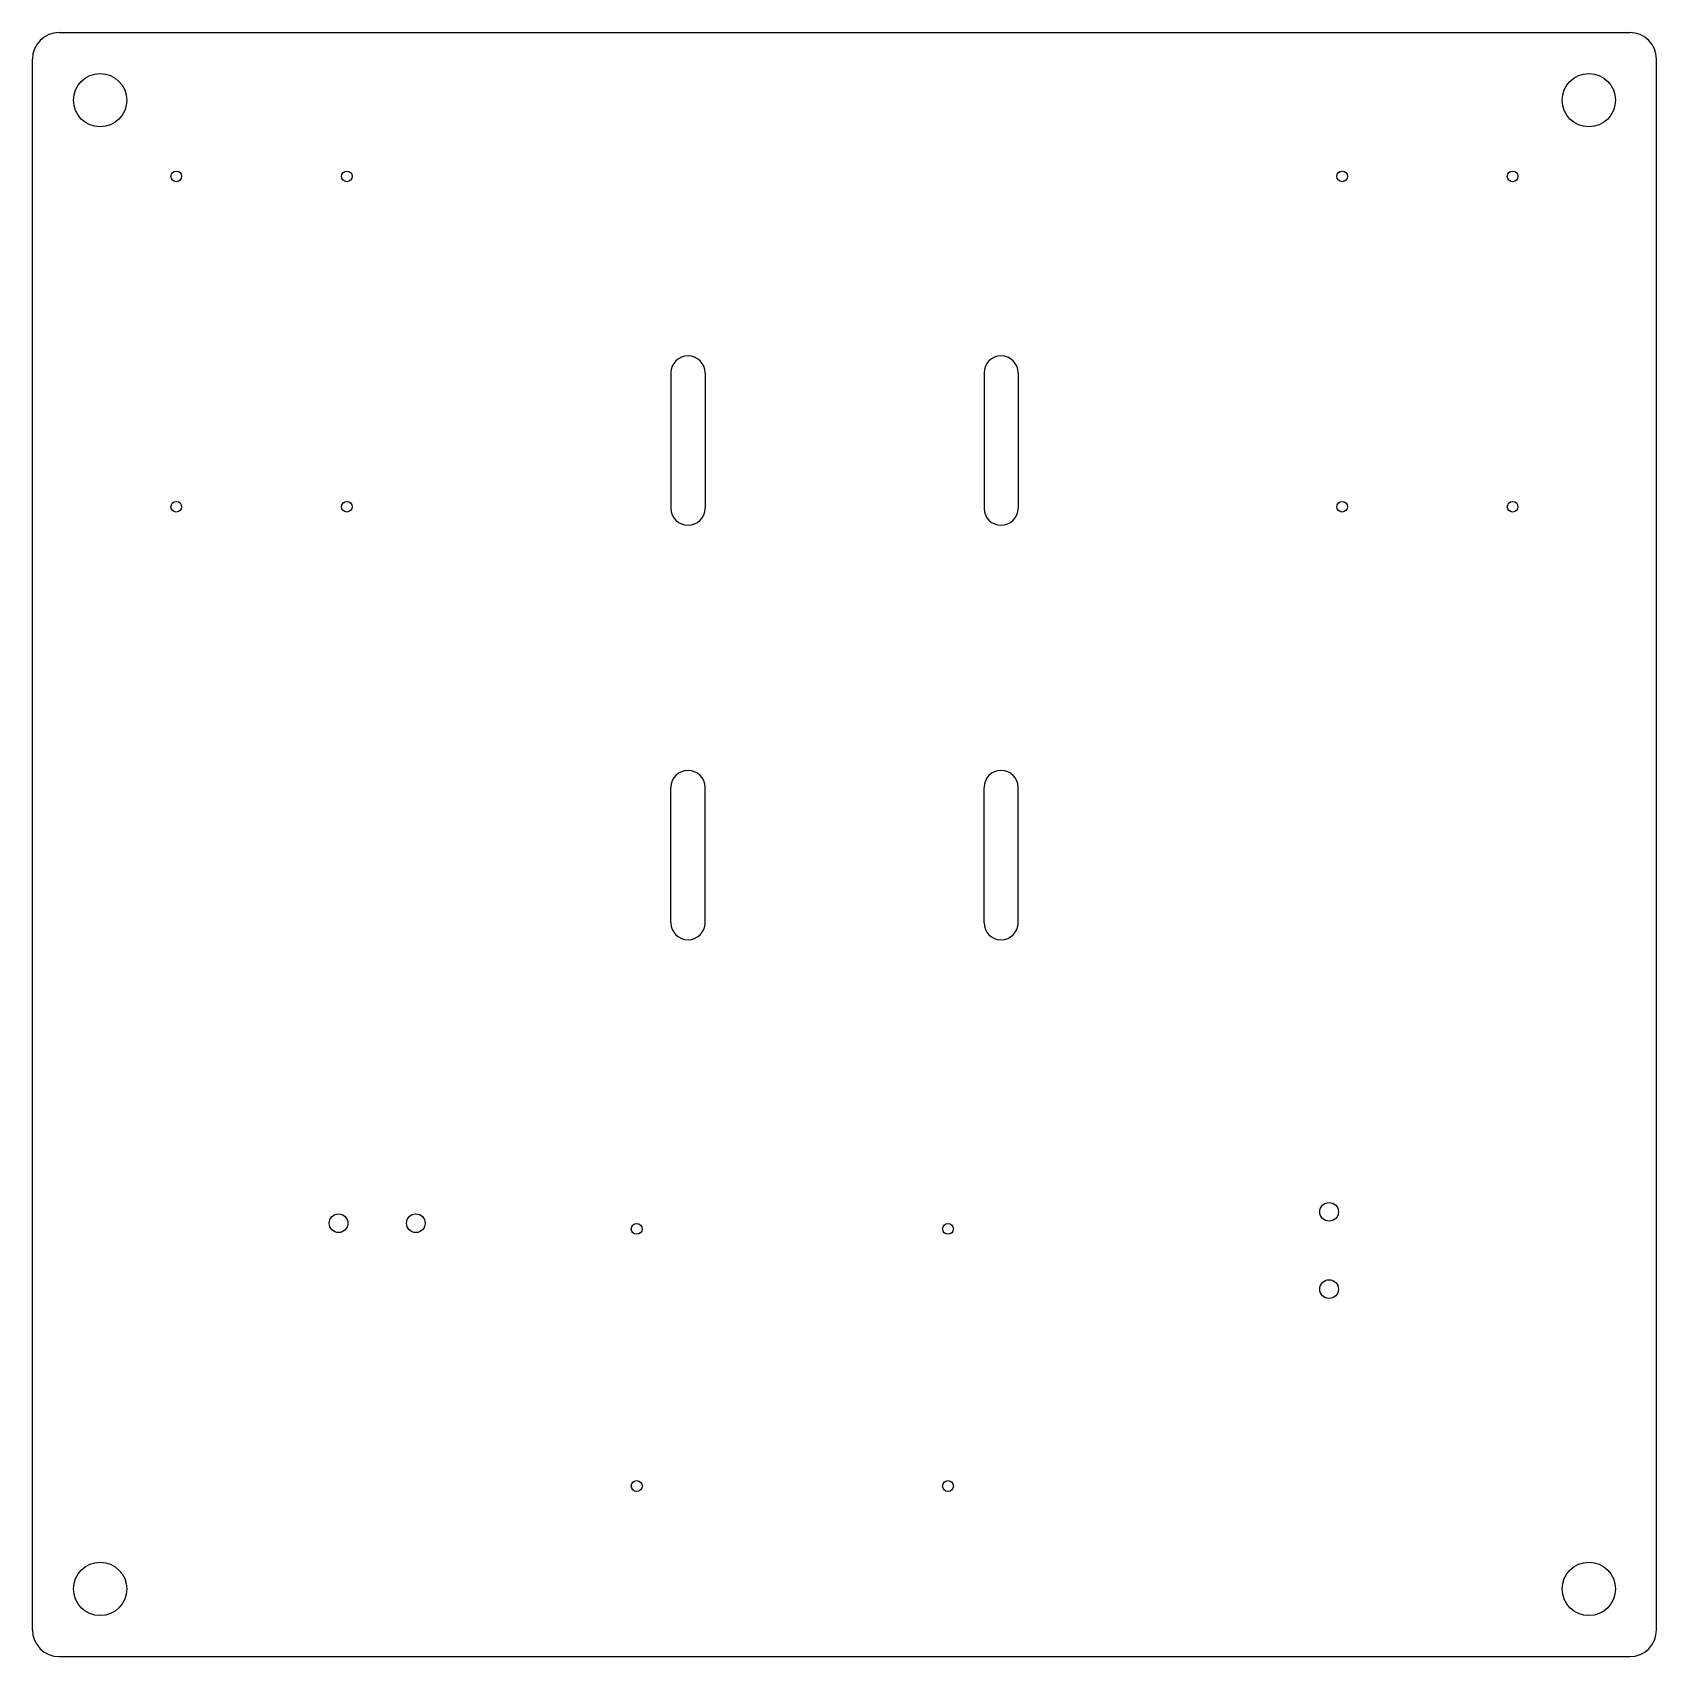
# Model space of a CAD drawing. Header units: inches. Extents: x -5.1 to 6.9, y -3.3 to 8.7.
import ezdxf

# ---------------------------------------------------------------- set-up
doc = ezdxf.new("R2010")
doc.units = ezdxf.units.IN
doc.header["$MEASUREMENT"] = 0

msp = doc.modelspace()

# ---------------------------------------------------------------- linework, layer by layer
at = {"color": 7, "linetype": 'Continuous', "lineweight": 25}
for p, q in [((-4.858, 8.719), (6.748, 8.719)), ((-5.055, -3.084), (-5.055, 8.522)), ((6.945, -3.084), (6.945, 8.522)), ((-0.337, 6.204), (-0.337, 5.204)), ((-0.085, 6.204), (-0.085, 5.204)), ((1.976, 6.204), (1.976, 5.204)), ((2.228, 6.204), (2.228, 5.204)), ((-0.337, 2.141), (-0.337, 3.141)), ((-0.085, 2.141), (-0.085, 3.141)), ((1.976, 2.141), (1.976, 3.141)), ((2.228, 2.141), (2.228, 3.141)), ((-4.858, -3.281), (6.748, -3.281))]:
    msp.add_line(p, q, dxfattribs=at)
for centre, radius in [((-4.555, 8.219), 0.197), ((6.445, 8.219), 0.197), ((-3.992, 7.656), 0.0394), ((-2.732, 7.656), 0.0394), ((4.622, 7.656), 0.0394), ((5.882, 7.656), 0.0394), ((-3.992, 5.215), 0.0394), ((-2.732, 5.215), 0.0394), ((4.622, 5.215), 0.0394), ((5.882, 5.215), 0.0394), ((4.526, 0.005), 0.0689), ((-2.793, -0.079), 0.0689), ((-2.222, -0.079), 0.0689), ((-0.59, -0.121), 0.04), ((1.71, -0.121), 0.04), ((4.526, -0.566), 0.0689), ((-0.59, -2.021), 0.04), ((1.71, -2.021), 0.04), ((-4.555, -2.781), 0.197), ((6.445, -2.781), 0.197)]:
    msp.add_circle(centre, radius, dxfattribs=at)
for centre, radius, start, end in [((-4.858, 8.522), 0.197, 90, 180), ((6.748, 8.522), 0.197, 0, 90), ((-0.211, 6.204), 0.126, 0, 180), ((2.102, 6.204), 0.126, 0, 180), ((-0.211, 5.204), 0.126, 180, 0), ((2.102, 5.204), 0.126, 180, 0), ((-0.211, 3.141), 0.126, 0, 180), ((2.102, 3.141), 0.126, 0, 180), ((-0.211, 2.141), 0.126, 180, 0), ((2.102, 2.141), 0.126, 180, 0), ((-4.858, -3.084), 0.197, 180, 270), ((6.748, -3.084), 0.197, 270, 0)]:
    msp.add_arc(centre, radius, start, end, dxfattribs=at)

doc.saveas('drawing.dxf')
